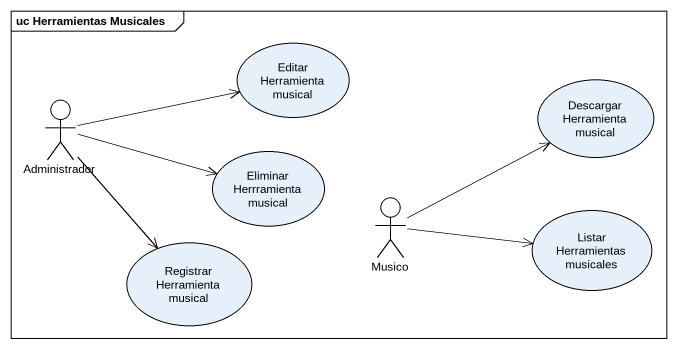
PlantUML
@startuml
mainframe uc Herramientas Musicales
usecase "Editar Herramienta musical" as Editar_Herramienta_musical
actor Administrador
usecase "Descargar Herramienta musical" as Descargar_Herramienta
usecase "Eliminar Herrramienta musical" as Eliminar_Herrramienta
actor Musico
usecase "Registrar Herramienta musical" as Registrar_Herramienta
usecase "Listar Herramientas musicales" as Listar_Herramientas
Administrador -right-> Editar_Herramienta_musical
Administrador -right-> Eliminar_Herrramienta
Administrador --> Registrar_Herramienta
Musico -up-> Descargar_Herramienta
Musico -right-> Listar_Herramientas
@enduml
